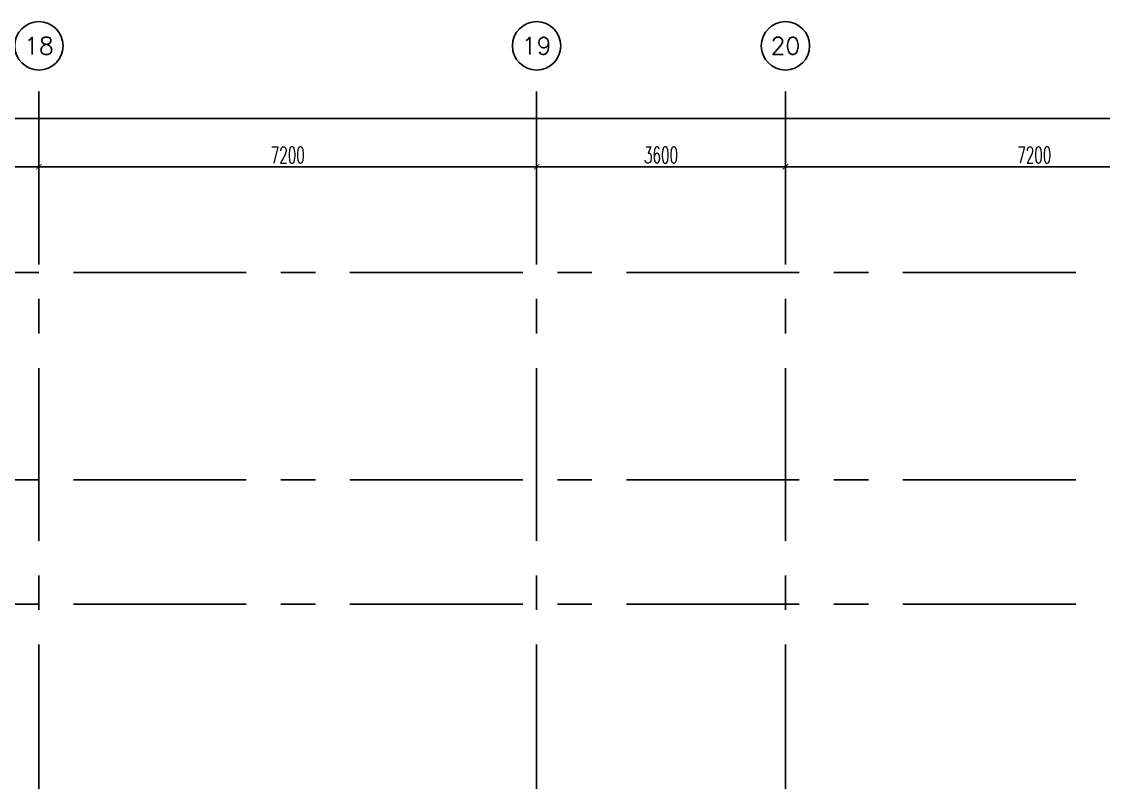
# Model space of a CAD drawing. Extents: x 88852.7 to 88945.7, y 39921.6 to 40001.1.
# Drawn here: x 88909.76 to 88925.41, y 39990.12 to 40001.13 of the extents above; entities that cross this region are included whole.
import ezdxf
from ezdxf.enums import TextEntityAlignment as Align

# ---------------------------------------------------------------- set-up
doc = ezdxf.new("R2010")
doc.units = 0
doc.header["$MEASUREMENT"] = 0
doc.header["$PDMODE"] = 34
doc.linetypes.add('CENTERX2', pattern=[4, 2.5, -0.5, 0.5, -0.5])
doc.layers.get('0').update_dxf_attribs({"linetype": 'CONTINUOUS'})
doc.layers.get('DEFPOINTS').update_dxf_attribs({"linetype": 'CONTINUOUS'})
for name, color, linetype in [('AX-CR', 2, 'CONTINUOUS'), ('AX-DIM', 4, 'CONTINUOUS'), ('AX-TXT', 2, 'CONTINUOUS'), ('AXES', 11, 'CENTERX2')]:
    doc.layers.add(name, color=color, linetype=linetype)
doc.styles.add('ROMANS', font='ROMANS.shx', dxfattribs={"width": 0.6})
doc.dimstyles.new('DIM-OUT', dxfattribs={"dimscale": 0, "dimtxt": 0.24, "dimasz": 0.08, "dimexe": 0.02, "dimexo": 0.02, "dimgap": 0.05, "dimtad": 1, "dimdec": 0, "dimlfac": 1000, "dimzin": 0, "dimdsep": 46, "dimtxsty": 'ROMANS', "dimblk1": 'ARCHTICK', "dimblk2": 'ARCHTICK', "dimsah": 1, "dimcen": 0.01, "dimdle": 0.08, "dimclrd": 4, "dimclre": 4, "dimclrt": 2, "dimadec": 0, "dimazin": 0, "dimtp": 2, "dimtm": 2, "dimtfac": 0.1142857142857143, "dimtdec": 0, "dimtix": 1, "dimtmove": 2, "dimatfit": 3, "dimldrblk": 'ARCHTICK', "dimfxl": 0, "dimtolj": 1, "dimtzin": 0, "dimarcsym": 0})

# ---------------------------------------------------------------- blocks, each defined once
blk = doc.blocks.new('_ARCHTICK')
at = {"color": 0, "linetype": 'ByBlock', "const_width": 0.15}
blk.add_lwpolyline([(-0.5, -0.5), (0.5, 0.5)], dxfattribs=at)
blk = doc.blocks.new('*D599')
at = {"layer": 'AX-DIM', "color": 4, "lineweight": -2}
for p, q in [((88920.73025844974, 39999.02794392368), (88928.09025844975, 39999.02794392368)), ((88920.81025844974, 39998.64794392368), (88920.81025844974, 39999.04794392368)), ((88928.01025844975, 39998.64794392368), (88928.01025844975, 39999.04794392368))]:
    blk.add_line(p, q, dxfattribs=at)
at = {"layer": 'DEFPOINTS', "color": 0}
for p in [(88928.01025844975, 39999.02794392368), (88920.81025844974, 39998.62794392368), (88928.01025844975, 39998.62794392368)]:
    blk.add_point(p, dxfattribs=at)
at = {"layer": 'AX-DIM', "color": 4, "lineweight": -2, "xscale": 0.08, "yscale": 0.08, "zscale": 0.08, "rotation": 180}
blk.add_blockref('_ARCHTICK', (88920.81025844974, 39999.02794392368), dxfattribs=at)
at = {"layer": 'AX-DIM', "color": 4, "lineweight": -2, "xscale": 0.08, "yscale": 0.08, "zscale": 0.08}
blk.add_blockref('_ARCHTICK', (88928.01025844975, 39999.02794392368), dxfattribs=at)
at = {"layer": 'AX-DIM', "color": 2, "insert": (88924.41025844975, 39999.19794392368), "char_height": 0.24, "attachment_point": 5, "style": 'ROMANS'}
blk.add_mtext('\\A1;7200', dxfattribs=at)
blk = doc.blocks.new('*D600')
at = {"layer": 'AX-DIM', "color": 4, "lineweight": -2}
for p, q in [((88860.69025844976, 39999.72794392368), (88935.54025844975, 39999.72794392368)), ((88860.77025844976, 39995.08988482877), (88860.77025844976, 39999.74794392368)), ((88935.46025844975, 39987.56956244051), (88935.46025844975, 39999.74794392368))]:
    blk.add_line(p, q, dxfattribs=at)
at = {"layer": 'DEFPOINTS', "color": 0}
for p in [(88935.46025844975, 39999.72794392368), (88860.77025844976, 39995.06988482877), (88935.46025844975, 39987.54956244052)]:
    blk.add_point(p, dxfattribs=at)
at = {"layer": 'AX-DIM', "color": 4, "lineweight": -2, "xscale": 0.08, "yscale": 0.08, "zscale": 0.08, "rotation": 180}
blk.add_blockref('_ARCHTICK', (88860.77025844976, 39999.72794392368), dxfattribs=at)
at = {"layer": 'AX-DIM', "color": 4, "lineweight": -2, "xscale": 0.08, "yscale": 0.08, "zscale": 0.08}
blk.add_blockref('_ARCHTICK', (88935.46025844975, 39999.72794392368), dxfattribs=at)
at = {"layer": 'AX-DIM', "color": 2, "insert": (88898.11525844975, 39999.89794392368), "char_height": 0.24, "attachment_point": 5, "style": 'ROMANS'}
blk.add_mtext('\\A1;74690', dxfattribs=at)
blk = doc.blocks.new('*D631')
at = {"layer": 'AX-DIM', "color": 4, "lineweight": -2}
for p, q in [((88917.13025844975, 39999.02794392368), (88920.89025844974, 39999.02794392368)), ((88917.21025844975, 39998.64794392368), (88917.21025844975, 39999.04794392368)), ((88920.81025844974, 39998.64794392368), (88920.81025844974, 39999.04794392368))]:
    blk.add_line(p, q, dxfattribs=at)
at = {"layer": 'DEFPOINTS', "color": 0}
for p in [(88920.81025844974, 39999.02794392368), (88917.21025844975, 39998.62794392368), (88920.81025844974, 39998.62794392368)]:
    blk.add_point(p, dxfattribs=at)
at = {"layer": 'AX-DIM', "color": 4, "lineweight": -2, "xscale": 0.08, "yscale": 0.08, "zscale": 0.08, "rotation": 180}
blk.add_blockref('_ARCHTICK', (88917.21025844975, 39999.02794392368), dxfattribs=at)
at = {"layer": 'AX-DIM', "color": 4, "lineweight": -2, "xscale": 0.08, "yscale": 0.08, "zscale": 0.08}
blk.add_blockref('_ARCHTICK', (88920.81025844974, 39999.02794392368), dxfattribs=at)
at = {"layer": 'AX-DIM', "color": 2, "insert": (88919.01025844974, 39999.19794392368), "char_height": 0.24, "attachment_point": 5, "style": 'ROMANS'}
blk.add_mtext('\\A1;3600', dxfattribs=at)
blk = doc.blocks.new('*D633')
at = {"layer": 'AX-DIM', "color": 4, "lineweight": -2}
for p, q in [((88902.73025844974, 39999.02794392368), (88910.09025844975, 39999.02794392368)), ((88902.81025844974, 39998.64794392368), (88902.81025844974, 39999.04794392368)), ((88910.01025844975, 39998.64794392368), (88910.01025844975, 39999.04794392368))]:
    blk.add_line(p, q, dxfattribs=at)
at = {"layer": 'DEFPOINTS', "color": 0}
for p in [(88910.01025844975, 39999.02794392368), (88902.81025844974, 39998.62794392368), (88910.01025844975, 39998.62794392368)]:
    blk.add_point(p, dxfattribs=at)
at = {"layer": 'AX-DIM', "color": 4, "lineweight": -2, "xscale": 0.08, "yscale": 0.08, "zscale": 0.08, "rotation": 180}
blk.add_blockref('_ARCHTICK', (88902.81025844974, 39999.02794392368), dxfattribs=at)
at = {"layer": 'AX-DIM', "color": 4, "lineweight": -2, "xscale": 0.08, "yscale": 0.08, "zscale": 0.08}
blk.add_blockref('_ARCHTICK', (88910.01025844975, 39999.02794392368), dxfattribs=at)
at = {"layer": 'AX-DIM', "color": 2, "insert": (88906.41025844975, 39999.19794392368), "char_height": 0.24, "attachment_point": 5, "style": 'ROMANS'}
blk.add_mtext('\\A1;7200', dxfattribs=at)
blk = doc.blocks.new('*D634')
at = {"layer": 'AX-DIM', "color": 4, "lineweight": -2}
for p, q in [((88909.93025844975, 39999.02794392368), (88917.29025844975, 39999.02794392368)), ((88910.01025844975, 39998.64794392368), (88910.01025844975, 39999.04794392368)), ((88917.21025844975, 39998.64794392368), (88917.21025844975, 39999.04794392368))]:
    blk.add_line(p, q, dxfattribs=at)
at = {"layer": 'DEFPOINTS', "color": 0}
for p in [(88917.21025844975, 39999.02794392368), (88910.01025844975, 39998.62794392368), (88917.21025844975, 39998.62794392368)]:
    blk.add_point(p, dxfattribs=at)
at = {"layer": 'AX-DIM', "color": 4, "lineweight": -2, "xscale": 0.08, "yscale": 0.08, "zscale": 0.08, "rotation": 180}
blk.add_blockref('_ARCHTICK', (88910.01025844975, 39999.02794392368), dxfattribs=at)
at = {"layer": 'AX-DIM', "color": 4, "lineweight": -2, "xscale": 0.08, "yscale": 0.08, "zscale": 0.08}
blk.add_blockref('_ARCHTICK', (88917.21025844975, 39999.02794392368), dxfattribs=at)
at = {"layer": 'AX-DIM', "color": 2, "insert": (88913.61025844974, 39999.19794392368), "char_height": 0.24, "attachment_point": 5, "style": 'ROMANS'}
blk.add_mtext('\\A1;7200', dxfattribs=at)
blk = doc.blocks.new('AXU')
at = {"layer": 'AX-CR'}
blk.add_circle((0, 350), 350.0000000000014, dxfattribs=at)
at = {"layer": 'AX-TXT', "style": 'ROMANS'}
blk.add_attdef('AX', text='', height=250, dxfattribs=at).set_placement((0, 350), align=Align.MIDDLE)

msp = doc.modelspace()

# ---------------------------------------------------------------- linework, layer by layer
at = {"layer": 'AXES'}
for p, q in [((88910.01025844975, 39921.61526879654), (88910.01025844975, 40000.42794392369)), ((88917.21025844975, 39921.61526879654), (88917.21025844975, 40000.42794392369)), ((88920.81025844975, 39921.61526879654), (88920.81025844975, 40000.42794392369)), ((88945.01025844975, 39997.49956244052), (88876.97025844976, 39997.49956244052)), ((88945.01025844975, 39994.49956244052), (88876.97025844976, 39994.49956244052)), ((88945.01025844975, 39992.69956244052), (88876.97025844976, 39992.69956244052))]:
    msp.add_line(p, q, dxfattribs=at)

# ---------------------------------------------------------------- block references
at = {"layer": 'AXES', "xscale": 0.001000000003841706, "yscale": 0.000999999996565748, "zscale": 0.001}
for p, values in [((88910.01025844975, 40000.42794392369), {'AX': '18'}), ((88917.21025844975, 40000.42794392369), {'AX': '19'}), ((88920.81025844975, 40000.42794392369), {'AX': '20'})]:
    msp.add_blockref('AXU', p, dxfattribs=at).add_auto_attribs(values)

# ---------------------------------------------------------------- dimensions: what is measured, and where the dimension line sits
at = {"layer": 'AX-DIM'}
for base, p1, p2, picture, middle in [((88935.46025844975, 39999.72794392368), (88860.77025844976, 39995.06988482877), (88935.46025844975, 39987.54956244052), '*D600', (88898.11525844975, 39999.89794392368)), ((88910.01025844975, 39999.02794392368), (88902.81025844974, 39998.62794392368), (88910.01025844975, 39998.62794392368), '*D633', (88906.41025844975, 39999.19794392368)), ((88917.21025844975, 39999.02794392368), (88910.01025844975, 39998.62794392368), (88917.21025844975, 39998.62794392368), '*D634', (88913.61025844974, 39999.19794392368)), ((88920.81025844974, 39999.02794392368), (88917.21025844975, 39998.62794392368), (88920.81025844974, 39998.62794392368), '*D631', (88919.01025844974, 39999.19794392368)), ((88928.01025844975, 39999.02794392368), (88920.81025844974, 39998.62794392368), (88928.01025844975, 39998.62794392368), '*D599', (88924.41025844975, 39999.19794392368))]:
    dim = msp.add_linear_dim(base=base, p1=p1, p2=p2, dimstyle='DIM-OUT', override={"dimscale": 1}, dxfattribs=at)
    dim.commit()
    dim.dimension.update_dxf_attribs({"geometry": picture, "text_midpoint": middle})

doc.saveas('drawing.dxf')
